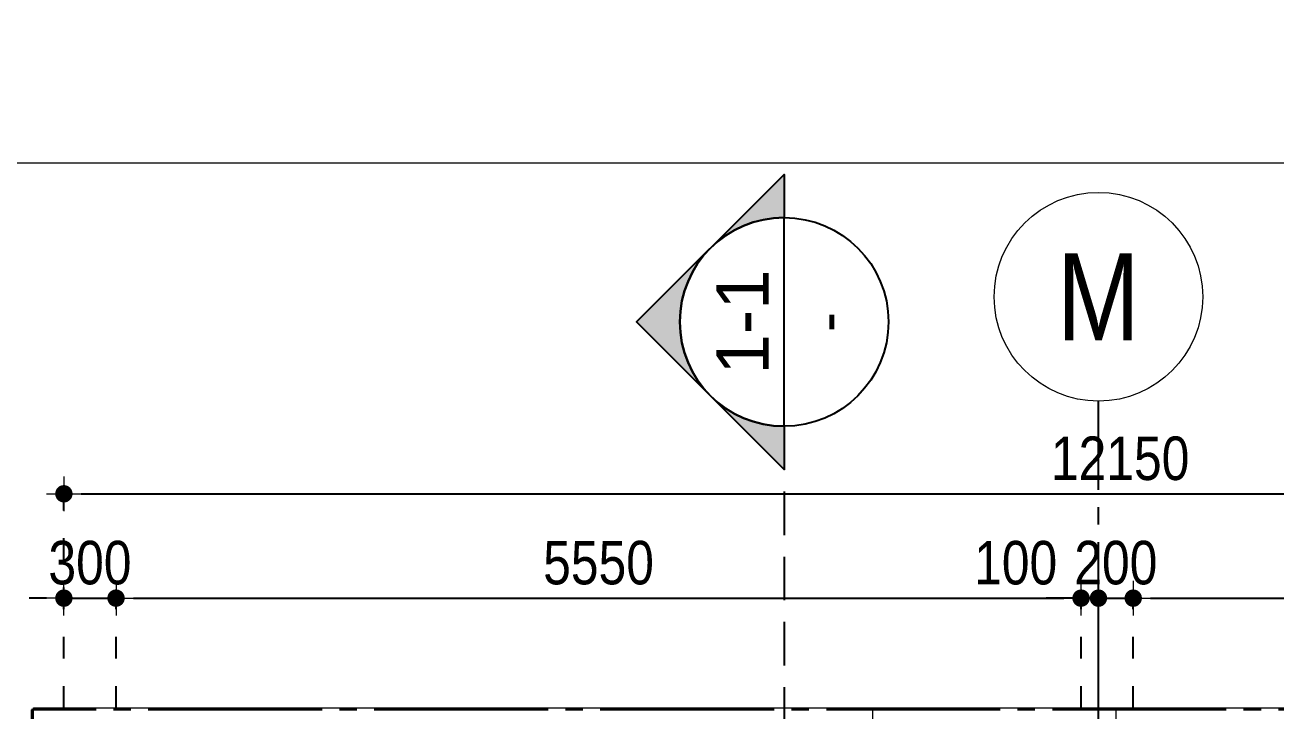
# Model space of a CAD drawing. Header units: millimetres. Extents: x -3021235 to -2791292, y 574414 to 656108.
# Drawn here: x -3017602 to -3010407, y 636657 to 640602 of the extents above; entities that cross this region are included whole.
import ezdxf
from ezdxf.enums import TextEntityAlignment as Align
from ezdxf.xclip import XClip

# ---------------------------------------------------------------- set-up
doc = ezdxf.new("R2010")
doc.units = ezdxf.units.MM
doc.header["$LTSCALE"] = 100
doc.header["$MEASUREMENT"] = 0
for name, pattern in [('A14-Chi Tiet Be Nuoc SH+PCCC$0$$0$HIDDEN', [0.375, 0.25, -0.125]), ('A14-Chi Tiet Be Nuoc SH+PCCC$0$Grid Line 200$0$Center101', [13, 10, -1, 1, -1]), ('A8-Chi tiet ramp doc$0$Grid Level$0$Center101', [13, 10, -1, 1, -1]), ('CHG_XX_Damsan_Ham 2$0$CHG_XX_Damsan_Ham 2$0$HIDDEN', [0.375, 0.25, -0.125]), ('CHG_XX_Luoi truc$0$MB_Luoi truc$0$Center101', [13, 10, -1, 1, -1]), ('HIDDEN5', [2.8375, 1.25, -1.5875])]:
    doc.linetypes.add(name, pattern=pattern)
doc.layers.get('0').update_dxf_attribs({"lineweight": 9})
doc.layers.get('Defpoints').update_dxf_attribs({"color": 254, "lineweight": 0})
for name, color, linetype, lineweight in [("'S_General_Dim_1", 1, 'Continuous', 18), ('CHG_XX_Cot_Ham 1$0$Ap0311_H', 8, 'Continuous', 15), ('CHG_XX_Cot_Ham 2$0$NS-Pier-H2', 150, 'Continuous', 13), ('CHG_XX_Damsan_Ham 1$0$DGIONG', 4, 'Continuous', 13), ("CHG_XX_Damsan_Ham 2$0$CHG_XX_Damsan_Ham 2$0$'S_General_Hidden_1 Thin", 1, 'CHG_XX_Damsan_Ham 2$0$CHG_XX_Damsan_Ham 2$0$HIDDEN', 18), ('CHG_XX_Damsan_Ham 2$0$CHG_XX_Damsan_Ham 2$0$DBAO', 3, 'Continuous', 13), ('CHG_XX_Damsan_Ham 2$0$CHG_XX_Damsan_Ham 2$0$DTE-MEP-H-SLAB TEXT', 3, 'Continuous', 0), ('CHG_XX_Damsan_Ham 2$0$CHG_XX_Damsan_Ham 2$0$mach ngung thi cong', 6, 'Continuous', 13), ('CHG_XX_Damsan_Ham 2$0$HATCH', 154, 'Continuous', 9), ('S_Concrete_Cont_2 Normal', 2, 'Continuous', 13)]:
    doc.layers.add(name, color=color, linetype=linetype, lineweight=lineweight)
for name, color, linetype in [('A14-Chi Tiet Be Nuoc SH+PCCC$0$Ghi chu ban ve', 3, 'Continuous'), ('A14-Chi Tiet Be Nuoc SH+PCCC$0$Grid Line 200$0$Grid Line', 251, 'A14-Chi Tiet Be Nuoc SH+PCCC$0$Grid Line 200$0$Center101'), ('A14-Chi Tiet Be Nuoc SH+PCCC$0$Ky hieu Truc', 1, 'Continuous'), ('A8-Chi tiet ramp doc$0$Grid Level$0$Podium Grid Line', 251, 'A8-Chi tiet ramp doc$0$Grid Level$0$Center101'), ('CHG_XX_Cot_Ham 1$0$mb_cot tang 1-3$0$Concrete Line', 6, 'Continuous'), ('CHG_XX_Damsan_Ham 2$0$CHG_XX_Damsan_Ham 2$0$MEP-00-GENERAL-35', 2, 'Continuous'), ('CHG_XX_Luoi truc$0$Grid', 34, 'Continuous'), ('CHG_XX_Luoi truc$0$Grid Line', 251, 'CHG_XX_Luoi truc$0$MB_Luoi truc$0$Center101')]:
    doc.layers.add(name, color=color, linetype=linetype)
doc.styles.add('A14-Chi Tiet Be Nuoc SH+PCCC$0$$0$Title Block Bold', font='VHELVEB_0.TTF')
doc.styles.add('A14-Chi Tiet Be Nuoc SH+PCCC$0$Grid Line 200$0$VNI-HelveCB', font='VHELVCB_0.TTF')
doc.styles.add('ARIAL', font='ARIALN.TTF')
doc.styles.add('CHG_XX_Luoi truc$0$MB_Luoi truc$0$Grid A-F$0$VNI-HelveCB', font='VHELVCB_0.TTF')
doc.dimstyles.new('RHE_100', dxfattribs={"dimscale": 100, "dimtxt": 2.5, "dimasz": 1, "dimexe": 0, "dimexo": 0, "dimgap": 0.75, "dimtad": 1, "dimdec": 0, "dimrnd": 10, "dimzin": 9, "dimdsep": 46, "dimtxsty": 'ARIAL', "dimblk1": 'DIMDOT', "dimblk2": 'DIMDOT', "dimsah": 1, "dimcen": 2, "dimdle": 3, "dimclre": 8, "dimclrt": 2, "dimadec": 0, "dimazin": 0, "dimtfac": 1, "dimtdec": 0, "dimtix": 1, "dimtmove": 2, "dimatfit": 3, "dimldrblk": 'DIMPIJL', "dimfxl": 1, "dimtvp": 1.8, "dimtolj": 1, "dimtzin": 0, "dimarcsym": 0})

# ---------------------------------------------------------------- blocks, each defined once
blk = doc.blocks.new('*U1206')
at = {"layer": 'CHG_XX_Luoi truc$0$Grid Line'}
blk.add_line((0, 0), (0, 608), dxfattribs=at)
at = {"layer": 'CHG_XX_Luoi truc$0$Grid', "lineweight": -2, "style": 'CHG_XX_Luoi truc$0$MB_Luoi truc$0$Grid A-F$0$VNI-HelveCB'}
for tag, p in [('GRIDSUB', (0, 617)), ('GRID', (0, -9))]:
    blk.add_attdef(tag, text='', height=5, dxfattribs=at).set_placement(p, align=Align.MIDDLE)
blk = doc.blocks.new('*U1208')
at = {"layer": 'CHG_XX_Luoi truc$0$Grid Line'}
blk.add_line((0, 0), (0, 438), dxfattribs=at)
at = {"layer": 'CHG_XX_Luoi truc$0$Grid', "lineweight": -2, "style": 'CHG_XX_Luoi truc$0$MB_Luoi truc$0$Grid A-F$0$VNI-HelveCB'}
for tag, p in [('GRIDSUB', (0, 447)), ('GRID', (0, -9))]:
    blk.add_attdef(tag, text='', height=5, dxfattribs=at).set_placement(p, align=Align.MIDDLE)
blk = doc.blocks.new('CHG_XX_Luoi truc')
at = {"layer": 'CHG_XX_Luoi truc$0$Grid', "xscale": 300, "yscale": 300, "zscale": 300}
blk.add_blockref('*U1206', (99550, -12747.2), dxfattribs=at)
at = {"layer": 'CHG_XX_Luoi truc$0$Grid', "xscale": 300.0000000000013, "yscale": 300.0000000000013, "zscale": 300.0000000000013, "rotation": 90}
blk.add_blockref('*U1208', (110702.9, 125550), dxfattribs=at)
blk = doc.blocks.new('CHG_XX_Cot_Ham 2')
at = {"layer": 'CHG_XX_Cot_Ham 2$0$NS-Pier-H2'}
h = blk.add_hatch(color=256, dxfattribs=at)
h.dxf.hatch_style = 1
h.paths.add_polyline_path([(99639.2, 163400), (-10900, 163400), (-10900, 85450), (-300, 85450), (-300, 84050), (32350, 84050), (32350, -9000), (103575.5, -9000), (106050, -6022), (106050, 158254.3)])
h.paths.add_polyline_path([(99533.7, 163100), (105750, 158110.4), (105750, 90450), (105650, 90450), (105750, 90450), (105750, 13850), (105750, 13722.3), (105750, -5913.6), (103434.7, -8700), (93599.8, -8700), (93299.8, -8700), (32650, -8700), (32650, 84350), (0, 84350), (0, 85750), (-10600, 85750), (-10600, 163100), (93600, 163100)], flags=16)
blk.add_blockref('CHG_XX_Luoi truc', (0, 0), dxfattribs=at)
blk = doc.blocks.new('CHG_XX_Damsan_Ham 2$0$CHG_XX_Damsan_Ham 2$0$sdfsgdh')
at = {"layer": 'CHG_XX_Damsan_Ham 2$0$CHG_XX_Damsan_Ham 2$0$DTE-MEP-H-SLAB TEXT', "color": 2, "ltscale": 0.5, "flags": 128}
blk.add_lwpolyline([(102488.4, -169200), (103400.1, -169200), (103400.1, -146650), (116050.1, -146650), (116050.1, -126125.9)], dxfattribs=at)
at = {"layer": 'CHG_XX_Damsan_Ham 2$0$CHG_XX_Damsan_Ham 2$0$MEP-00-GENERAL-35'}
blk.add_lwpolyline([(99488.4, -169200), (99488.4, -167800), (102288.4, -167800), (102288.4, -169400), (103600.1, -169400), (103600.1, -146850), (116250.1, -146850), (116250.1, -125525.9)], dxfattribs=at)
blk = doc.blocks.new('CHG_XX_Damsan_Ham 2', base_point=(3089255.9, -609981))
at = {"layer": "CHG_XX_Damsan_Ham 2$0$CHG_XX_Damsan_Ham 2$0$'S_General_Hidden_1 Thin", "ltscale": 10}
for p, q in [((98250, 17820.5), (98250, 12550)), ((99550, 17821.3), (99550, 12550))]:
    blk.add_line(p, q, dxfattribs=at)
at = {"layer": 'CHG_XX_Damsan_Ham 2$0$CHG_XX_Damsan_Ham 2$0$mach ngung thi cong'}
blk.add_lwpolyline([(38000.5, 23700), (75851.5, 23700), (75851.5, 50950), (99650, 50950), (99650, -100), (38000.5, -100)], close=True, dxfattribs=at)
at = {"layer": 'CHG_XX_Damsan_Ham 2$0$CHG_XX_Damsan_Ham 2$0$DBAO'}
blk.add_blockref('CHG_XX_Cot_Ham 2', (0, 0), dxfattribs=at)
at = {"layer": 'CHG_XX_Damsan_Ham 2$0$CHG_XX_Damsan_Ham 2$0$DTE-MEP-H-SLAB TEXT'}
blk.add_blockref('CHG_XX_Damsan_Ham 2$0$CHG_XX_Damsan_Ham 2$0$sdfsgdh', (-10700.1, 160900), dxfattribs=at)
at = {"layer": 'CHG_XX_Damsan_Ham 2$0$HATCH'}
blk.add_blockref('CHG_XX_Cot_Ham 2', (0, 0), dxfattribs=at)
blk = doc.blocks.new('DIMDOT')
for p, q in [((0, -1), (0, 1)), ((1, 0), (-1, 0))]:
    blk.add_line(p, q)
at = {"const_width": 0.5}
blk.add_lwpolyline([(-0.25, 0, 1), (0.25, 0, 1)], format="xyb", close=True, dxfattribs=at)
blk = doc.blocks.new('*D25')
at = {"layer": "'S_General_Dim_1", "color": 8, "linetype": 'HIDDEN5', "lineweight": -2, "transparency": 16777216}
for p, q in [((-3017078.8, 636674.7), (-3017078.8, 637306.2)), ((-3011528.5, 636674.7), (-3011528.5, 637306.2))]:
    blk.add_line(p, q, dxfattribs=at)
at = {"layer": "'S_General_Dim_1", "color": 0, "lineweight": -2, "transparency": 16777216}
blk.add_line((-3016978.8, 637306.2), (-3011628.5, 637306.2), dxfattribs=at)
at = {"layer": 'Defpoints', "color": 0, "transparency": 16777216}
for p in [(-3011528.5, 637306.2), (-3017078.8, 636674.7), (-3011528.5, 636674.7)]:
    blk.add_point(p, dxfattribs=at)
at = {"layer": "'S_General_Dim_1", "color": 0, "lineweight": -2, "transparency": 16777216, "xscale": 100, "yscale": 100, "zscale": 100, "rotation": 180}
blk.add_blockref('DIMDOT', (-3017078.8, 637306.2), dxfattribs=at)
at = {"layer": "'S_General_Dim_1", "color": 0, "lineweight": -2, "transparency": 16777216, "xscale": 100, "yscale": 100, "zscale": 100}
blk.add_blockref('DIMDOT', (-3011528.5, 637306.2), dxfattribs=at)
at = {"layer": "'S_General_Dim_1", "color": 2, "transparency": 16777216, "insert": (-3014303.7, 637508.8), "char_height": 250, "attachment_point": 5, "style": 'ARIAL'}
blk.add_mtext('\\A1;5550', dxfattribs=at)
blk = doc.blocks.new('DIMPIJL')
at = {"linetype": 'ByBlock'}
blk.add_solid([(-2.5, 0.417), (-2.5, -0.417), (0, 0)], dxfattribs=at)
blk = doc.blocks.new('*D26')
at = {"layer": "'S_General_Dim_1", "color": 0, "lineweight": -2, "transparency": 16777216}
for p, q in [((-3011628.5, 637306.2), (-3011728.5, 637306.2)), ((-3011528.5, 637306.2), (-3011428.5, 637306.2)), ((-3011328.5, 637306.2), (-3011228.5, 637306.2))]:
    blk.add_line(p, q, dxfattribs=at)
at = {"layer": "'S_General_Dim_1", "color": 8, "linetype": 'HIDDEN5', "lineweight": -2, "transparency": 16777216}
for p, q in [((-3011528.5, 636674.7), (-3011528.5, 637306.2)), ((-3011428.5, 636674.7), (-3011428.5, 637306.2))]:
    blk.add_line(p, q, dxfattribs=at)
at = {"layer": 'Defpoints', "color": 0, "transparency": 16777216}
for p in [(-3011428.5, 637306.2), (-3011528.5, 636674.7), (-3011428.5, 636674.7)]:
    blk.add_point(p, dxfattribs=at)
at = {"layer": "'S_General_Dim_1", "color": 0, "lineweight": -2, "transparency": 16777216, "xscale": 100, "yscale": 100, "zscale": 100}
blk.add_blockref('DIMDOT', (-3011528.5, 637306.2), dxfattribs=at)
at = {"layer": "'S_General_Dim_1", "color": 0, "lineweight": -2, "transparency": 16777216, "xscale": 100, "yscale": 100, "zscale": 100, "rotation": 180}
blk.add_blockref('DIMDOT', (-3011428.5, 637306.2), dxfattribs=at)
at = {"layer": "'S_General_Dim_1", "color": 2, "transparency": 16777216, "insert": (-3011904.6, 637508.3), "char_height": 250, "attachment_point": 5, "style": 'ARIAL'}
blk.add_mtext('\\A1;100', dxfattribs=at)
blk = doc.blocks.new('*D27')
at = {"layer": "'S_General_Dim_1", "color": 0, "lineweight": -2, "transparency": 16777216}
for p, q in [((-3011528.5, 637306.2), (-3011628.5, 637306.2)), ((-3011428.5, 637306.2), (-3011228.5, 637306.2)), ((-3011128.5, 637306.2), (-3011028.5, 637306.2))]:
    blk.add_line(p, q, dxfattribs=at)
at = {"layer": "'S_General_Dim_1", "color": 8, "linetype": 'HIDDEN5', "lineweight": -2, "transparency": 16777216}
for p, q in [((-3011428.5, 636674.7), (-3011428.5, 637306.2)), ((-3011228.5, 636674.7), (-3011228.5, 637306.2))]:
    blk.add_line(p, q, dxfattribs=at)
at = {"layer": 'Defpoints', "color": 0, "transparency": 16777216}
for p in [(-3011228.5, 637306.2), (-3011428.5, 636674.7), (-3011228.5, 636674.7)]:
    blk.add_point(p, dxfattribs=at)
at = {"layer": "'S_General_Dim_1", "color": 0, "lineweight": -2, "transparency": 16777216, "xscale": 100, "yscale": 100, "zscale": 100}
blk.add_blockref('DIMDOT', (-3011428.5, 637306.2), dxfattribs=at)
at = {"layer": "'S_General_Dim_1", "color": 0, "lineweight": -2, "transparency": 16777216, "xscale": 100, "yscale": 100, "zscale": 100, "rotation": 180}
blk.add_blockref('DIMDOT', (-3011228.5, 637306.2), dxfattribs=at)
at = {"layer": "'S_General_Dim_1", "color": 2, "transparency": 16777216, "insert": (-3011328.5, 637508.8), "char_height": 250, "attachment_point": 5, "style": 'ARIAL'}
blk.add_mtext('\\A1;200', dxfattribs=at)
blk = doc.blocks.new('*D28')
at = {"layer": "'S_General_Dim_1", "color": 8, "linetype": 'HIDDEN5', "lineweight": -2, "transparency": 16777216}
for p, q in [((-3011228.5, 636674.7), (-3011228.5, 637306.2)), ((-3005528.5, 636674.7), (-3005528.5, 637306.2))]:
    blk.add_line(p, q, dxfattribs=at)
at = {"layer": "'S_General_Dim_1", "color": 0, "lineweight": -2, "transparency": 16777216}
blk.add_line((-3011128.5, 637306.2), (-3005628.5, 637306.2), dxfattribs=at)
at = {"layer": 'Defpoints', "color": 0, "transparency": 16777216}
for p in [(-3005528.5, 637306.2), (-3011228.5, 636674.7), (-3005528.5, 636674.7)]:
    blk.add_point(p, dxfattribs=at)
at = {"layer": "'S_General_Dim_1", "color": 0, "lineweight": -2, "transparency": 16777216, "xscale": 100, "yscale": 100, "zscale": 100, "rotation": 180}
blk.add_blockref('DIMDOT', (-3011228.5, 637306.2), dxfattribs=at)
at = {"layer": "'S_General_Dim_1", "color": 0, "lineweight": -2, "transparency": 16777216, "xscale": 100, "yscale": 100, "zscale": 100}
blk.add_blockref('DIMDOT', (-3005528.5, 637306.2), dxfattribs=at)
at = {"layer": "'S_General_Dim_1", "color": 2, "transparency": 16777216, "insert": (-3008378.5, 637508.8), "char_height": 250, "attachment_point": 5, "style": 'ARIAL'}
blk.add_mtext('\\A1;5700', dxfattribs=at)
blk = doc.blocks.new('*D31')
at = {"layer": "'S_General_Dim_1", "color": 8, "linetype": 'HIDDEN5', "lineweight": -2, "transparency": 16777216}
for p, q in [((-3017378.8, 636674.7), (-3017378.8, 637906.2)), ((-3005228.5, 636674.7), (-3005228.5, 637906.2))]:
    blk.add_line(p, q, dxfattribs=at)
at = {"layer": "'S_General_Dim_1", "color": 0, "lineweight": -2, "transparency": 16777216}
blk.add_line((-3017278.8, 637906.2), (-3005328.5, 637906.2), dxfattribs=at)
at = {"layer": 'Defpoints', "color": 0, "transparency": 16777216}
for p in [(-3005228.5, 637906.2), (-3017378.8, 636674.7), (-3005228.5, 636674.7)]:
    blk.add_point(p, dxfattribs=at)
at = {"layer": "'S_General_Dim_1", "color": 0, "lineweight": -2, "transparency": 16777216, "xscale": 100, "yscale": 100, "zscale": 100, "rotation": 180}
blk.add_blockref('DIMDOT', (-3017378.8, 637906.2), dxfattribs=at)
at = {"layer": "'S_General_Dim_1", "color": 0, "lineweight": -2, "transparency": 16777216, "xscale": 100, "yscale": 100, "zscale": 100}
blk.add_blockref('DIMDOT', (-3005228.5, 637906.2), dxfattribs=at)
at = {"layer": "'S_General_Dim_1", "color": 2, "transparency": 16777216, "insert": (-3011303.7, 638108.8), "char_height": 250, "attachment_point": 5, "style": 'ARIAL'}
blk.add_mtext('\\A1;12150', dxfattribs=at)
blk = doc.blocks.new('*U117')
h = blk.add_hatch(color=256)
edge = h.paths.add_edge_path()
edge.add_line((-600, 0), (-848.5, 0))
edge.add_line((-848.5, 0), (0, 848.5))
edge.add_line((0, 848.5), (848.5, 0))
edge.add_line((848.5, 0), (600, 0))
edge.add_arc((0, 0), 600, 360, 540)
at = {"linetype": 'A14-Chi Tiet Be Nuoc SH+PCCC$0$$0$HIDDEN', "ltscale": 10}
blk.add_line((-600, 0), (-25494.6, 0), dxfattribs=at)
blk.add_line((-600, 0), (600, 0))
blk.add_lwpolyline([(-600, 0), (-848.5, 0), (0, 848.5), (848.5, 0), (600, 0, 1)], format="xyb", close=True)
blk.add_circle((0, 0), 600)
at = {"style": 'A14-Chi Tiet Be Nuoc SH+PCCC$0$$0$Title Block Bold', "flags": 8}
blk.add_attdef('VIEWNUMBER', text='', height=300, dxfattribs=at).set_placement((0, 0), align=Align.BOTTOM_CENTER)
blk.add_attdef('DRAWINGREFERENCE', text='', height=250, dxfattribs=at).set_placement((0, -120), align=Align.TOP_CENTER)
blk = doc.blocks.new('*D255')
at = {"layer": "'S_General_Dim_1", "color": 0, "lineweight": -2, "transparency": 16777216}
for p, q in [((-3017478.8, 637306.2), (-3017578.8, 637306.2)), ((-3017378.8, 637306.2), (-3017078.8, 637306.2)), ((-3016978.8, 637306.2), (-3016878.8, 637306.2))]:
    blk.add_line(p, q, dxfattribs=at)
at = {"layer": "'S_General_Dim_1", "color": 8, "linetype": 'HIDDEN5', "lineweight": -2, "transparency": 16777216}
for p, q in [((-3017378.8, 636674.7), (-3017378.8, 637306.2)), ((-3017078.8, 636674.7), (-3017078.8, 637306.2))]:
    blk.add_line(p, q, dxfattribs=at)
at = {"layer": 'Defpoints', "color": 0, "transparency": 16777216}
for p in [(-3017078.8, 637306.2), (-3017378.8, 636674.7), (-3017078.8, 636674.7)]:
    blk.add_point(p, dxfattribs=at)
at = {"layer": "'S_General_Dim_1", "color": 0, "lineweight": -2, "transparency": 16777216, "xscale": 100, "yscale": 100, "zscale": 100}
blk.add_blockref('DIMDOT', (-3017378.8, 637306.2), dxfattribs=at)
at = {"layer": "'S_General_Dim_1", "color": 0, "lineweight": -2, "transparency": 16777216, "xscale": 100, "yscale": 100, "zscale": 100, "rotation": 180}
blk.add_blockref('DIMDOT', (-3017078.8, 637306.2), dxfattribs=at)
at = {"layer": "'S_General_Dim_1", "color": 2, "transparency": 16777216, "insert": (-3017228.8, 637508.8), "char_height": 250, "attachment_point": 5, "style": 'ARIAL'}
blk.add_mtext('\\A1;300', dxfattribs=at)
blk = doc.blocks.new('CHG_XX_Cot_Ham 1')
at = {"layer": 'CHG_XX_Cot_Ham 1$0$Ap0311_H'}
h = blk.add_hatch(color=256, dxfattribs=at)
h.dxf.hatch_style = 1
h.paths.add_polyline_path([(99639.2, 163400), (-10900, 163400), (-10900, 85450), (-300, 85450), (-300, 84050), (32350, 84050), (32350, -9000), (103575.5, -9000), (106050, -6022), (106050, 158254.3)])
h.paths.add_polyline_path([(99533.7, 163100), (105750, 158110.4), (105750, 90450), (105650, 90450), (105650, 90450), (105750, 90450), (105750, 13850), (105750, 13825.9), (105750, -5913.6), (103434.7, -8700), (93600, -8700), (32650, -8700), (32650, 84350), (0, 84350), (0, 85750), (-10600, 85750), (-10600, 163100), (93600, 163100)], flags=16)
at = {"layer": 'CHG_XX_Cot_Ham 1$0$mb_cot tang 1-3$0$Concrete Line'}
blk.add_blockref('CHG_XX_Luoi truc', (0, 0), dxfattribs=at)
blk = doc.blocks.new('CHG_XX_Damsan_Ham 1', base_point=(3089255.9, -609981))
at = {"layer": 'CHG_XX_Damsan_Ham 1$0$DGIONG'}
blk.add_blockref('CHG_XX_Cot_Ham 1', (0, 0), dxfattribs=at)
blk = doc.blocks.new('GR')
at = {"layer": 'A14-Chi Tiet Be Nuoc SH+PCCC$0$Ky hieu Truc', "lineweight": -2}
blk.add_circle((-4025.5, 25348.9), 600, dxfattribs=at)
at = {"layer": 'A14-Chi Tiet Be Nuoc SH+PCCC$0$Ky hieu Truc', "color": 3, "style": 'A14-Chi Tiet Be Nuoc SH+PCCC$0$Grid Line 200$0$VNI-HelveCB'}
blk.add_text('M', height=500, dxfattribs=at).set_placement((-4025.5, 25348.9), align=Align.MIDDLE)

msp = doc.modelspace()

# ---------------------------------------------------------------- linework, layer by layer
at = {"layer": 'A14-Chi Tiet Be Nuoc SH+PCCC$0$Grid Line 200$0$Grid Line'}
msp.add_line((-3011428.5, 613228.9), (-3011428.5, 638439.2), dxfattribs=at)
at = {"layer": 'Defpoints'}
msp.add_lwpolyline([(-3021234.9, 583607.5), (-2954034.9, 583607.5), (-2954034.9, 639807.5), (-3021234.9, 639807.5)], close=True, dxfattribs=at)
at = {"layer": 'S_Concrete_Cont_2 Normal'}
msp.add_lwpolyline([(-3004388.1, 613217.2), (-3017552.6, 613217.2), (-3017552.6, 636674.7), (-3004388.1, 636674.7)], close=True, dxfattribs=at)

# ---------------------------------------------------------------- block references
at = {"layer": 'A14-Chi Tiet Be Nuoc SH+PCCC$0$Ghi chu ban ve'}
ref = msp.add_blockref('*U117', (-3013236.1, 638894.3), dxfattribs=dict(at, rotation=90))
ref.add_attrib('VIEWNUMBER', '1-1', dxfattribs={"layer": '0', "height": 300, "rotation": 90, "style": 'A14-Chi Tiet Be Nuoc SH+PCCC$0$$0$Title Block Bold'}).set_placement((-3013236.1, 638894.3), align=Align.BOTTOM_CENTER)
ref.add_attrib('DRAWINGREFERENCE', '-', dxfattribs={"layer": '0', "height": 250, "rotation": 90, "style": 'A14-Chi Tiet Be Nuoc SH+PCCC$0$$0$Title Block Bold'}).set_placement((-3013116.1, 638894.3), align=Align.TOP_CENTER)
at = {"layer": 'A8-Chi tiet ramp doc$0$Grid Level$0$Podium Grid Line'}
ref = msp.add_blockref('CHG_XX_Damsan_Ham 2', (45737.8, -98770.6), dxfattribs=at)
XClip(ref).set_block_clipping_path([(93137.2532517398, 75145.4415100714), (106717.2152070859, 128458.8479890045)])
ref = msp.add_blockref('CHG_XX_Damsan_Ham 1', (62941.5, -98770.6), dxfattribs=at)
XClip(ref).set_block_clipping_path([(93170.3433262068, 75208.4113567047), (106650.0424245549, 128471.1150953922)])
ref = msp.add_blockref('CHG_XX_Damsan_Ham 2', (-21722.6, 12709.2), dxfattribs=at)
XClip(ref).set_block_clipping_path([(93412.9708876428, -9454.1800700831), (106584.8561394047, 13974.1043962822)])
at = {"layer": 'S_Concrete_Cont_2 Normal'}
msp.add_blockref('GR', (-3007403, 613690.2), dxfattribs=at)
ref = msp.add_blockref('CHG_XX_Damsan_Ham 1', (-21722.6, -15357), dxfattribs=at)
XClip(ref).set_block_clipping_path([(93425.958600299, -9473.0800148518), (106590.4373304178, 13984.4288523339)])

# ---------------------------------------------------------------- dimensions: what is measured, and where the dimension line sits
at = {"layer": "'S_General_Dim_1"}
for base, p1, p2, picture, middle in [((-3005228.5, 637906.2), (-3017378.8, 636674.7), (-3005228.5, 636674.7), '*D31', (-3011303.7, 638108.8)), ((-3017078.8, 637306.2), (-3017378.8, 636674.7), (-3017078.8, 636674.7), '*D255', (-3017228.8, 637508.8)), ((-3011528.5, 637306.2), (-3017078.8, 636674.7), (-3011528.5, 636674.7), '*D25', (-3014303.7, 637508.8)), ((-3011228.5, 637306.2), (-3011428.5, 636674.7), (-3011228.5, 636674.7), '*D27', (-3011328.5, 637508.8)), ((-3005528.5, 637306.2), (-3011228.5, 636674.7), (-3005528.5, 636674.7), '*D28', (-3008378.5, 637508.8))]:
    dim = msp.add_linear_dim(base=base, p1=p1, p2=p2, dimstyle='RHE_100', dxfattribs=at)
    dim.commit()
    dim.dimension.update_dxf_attribs({"geometry": picture, "text_midpoint": middle})
dim = msp.add_linear_dim(base=(-3011428.5, 637306.2), p1=(-3011528.5, 636674.7), p2=(-3011428.5, 636674.7), dimstyle='RHE_100', dxfattribs=at)
dim.commit()
dim.dimension.update_dxf_attribs({"geometry": '*D26', "text_midpoint": (-3011904.6, 637508.3), "dimtype": 160})

doc.saveas('drawing.dxf')
